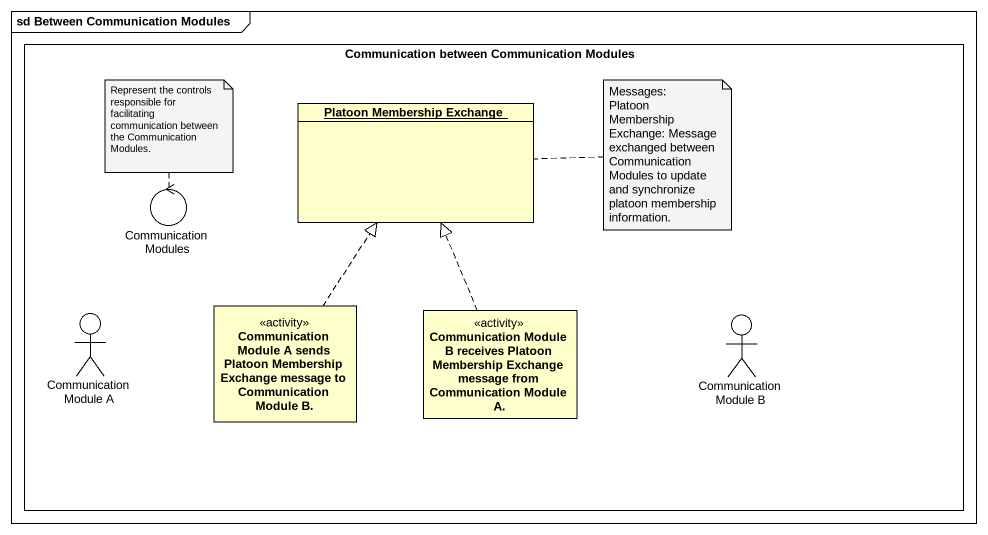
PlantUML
@startuml
mainframe sd Between Communication Modules
allowmixing
hide circle
hide empty members
rectangle "Communication between Communication Modules" as Communication_between {
  object "Platoon Membership Exchange" as Platoon_Membership_Exchange
  control "Communication Modules" as Communication_Modules
  actor "Communication Module A" as Communication_Module_A
  class "Communication Module A sends Platoon Membership Exchange message to Communication Module B." as Communication_Module_A_2 <<activity>>
  class "Communication Module B receives Platoon Membership Exchange message from Communication Module A." as Communication_Module_B <<activity>>
  actor "Communication Module B" as Communication_Module_B_2
}
Communication_Module_A_2 .up.|> Platoon_Membership_Exchange
Communication_Module_B .up.|> Platoon_Membership_Exchange
note top of Communication_Modules : Represent the controls responsible for facilitating communication between the Communication Modules.
note right of Platoon_Membership_Exchange
  Messages:
  Platoon Membership Exchange: Message exchanged between Communication Modules to update and synchronize platoon membership information.
end note
@enduml
